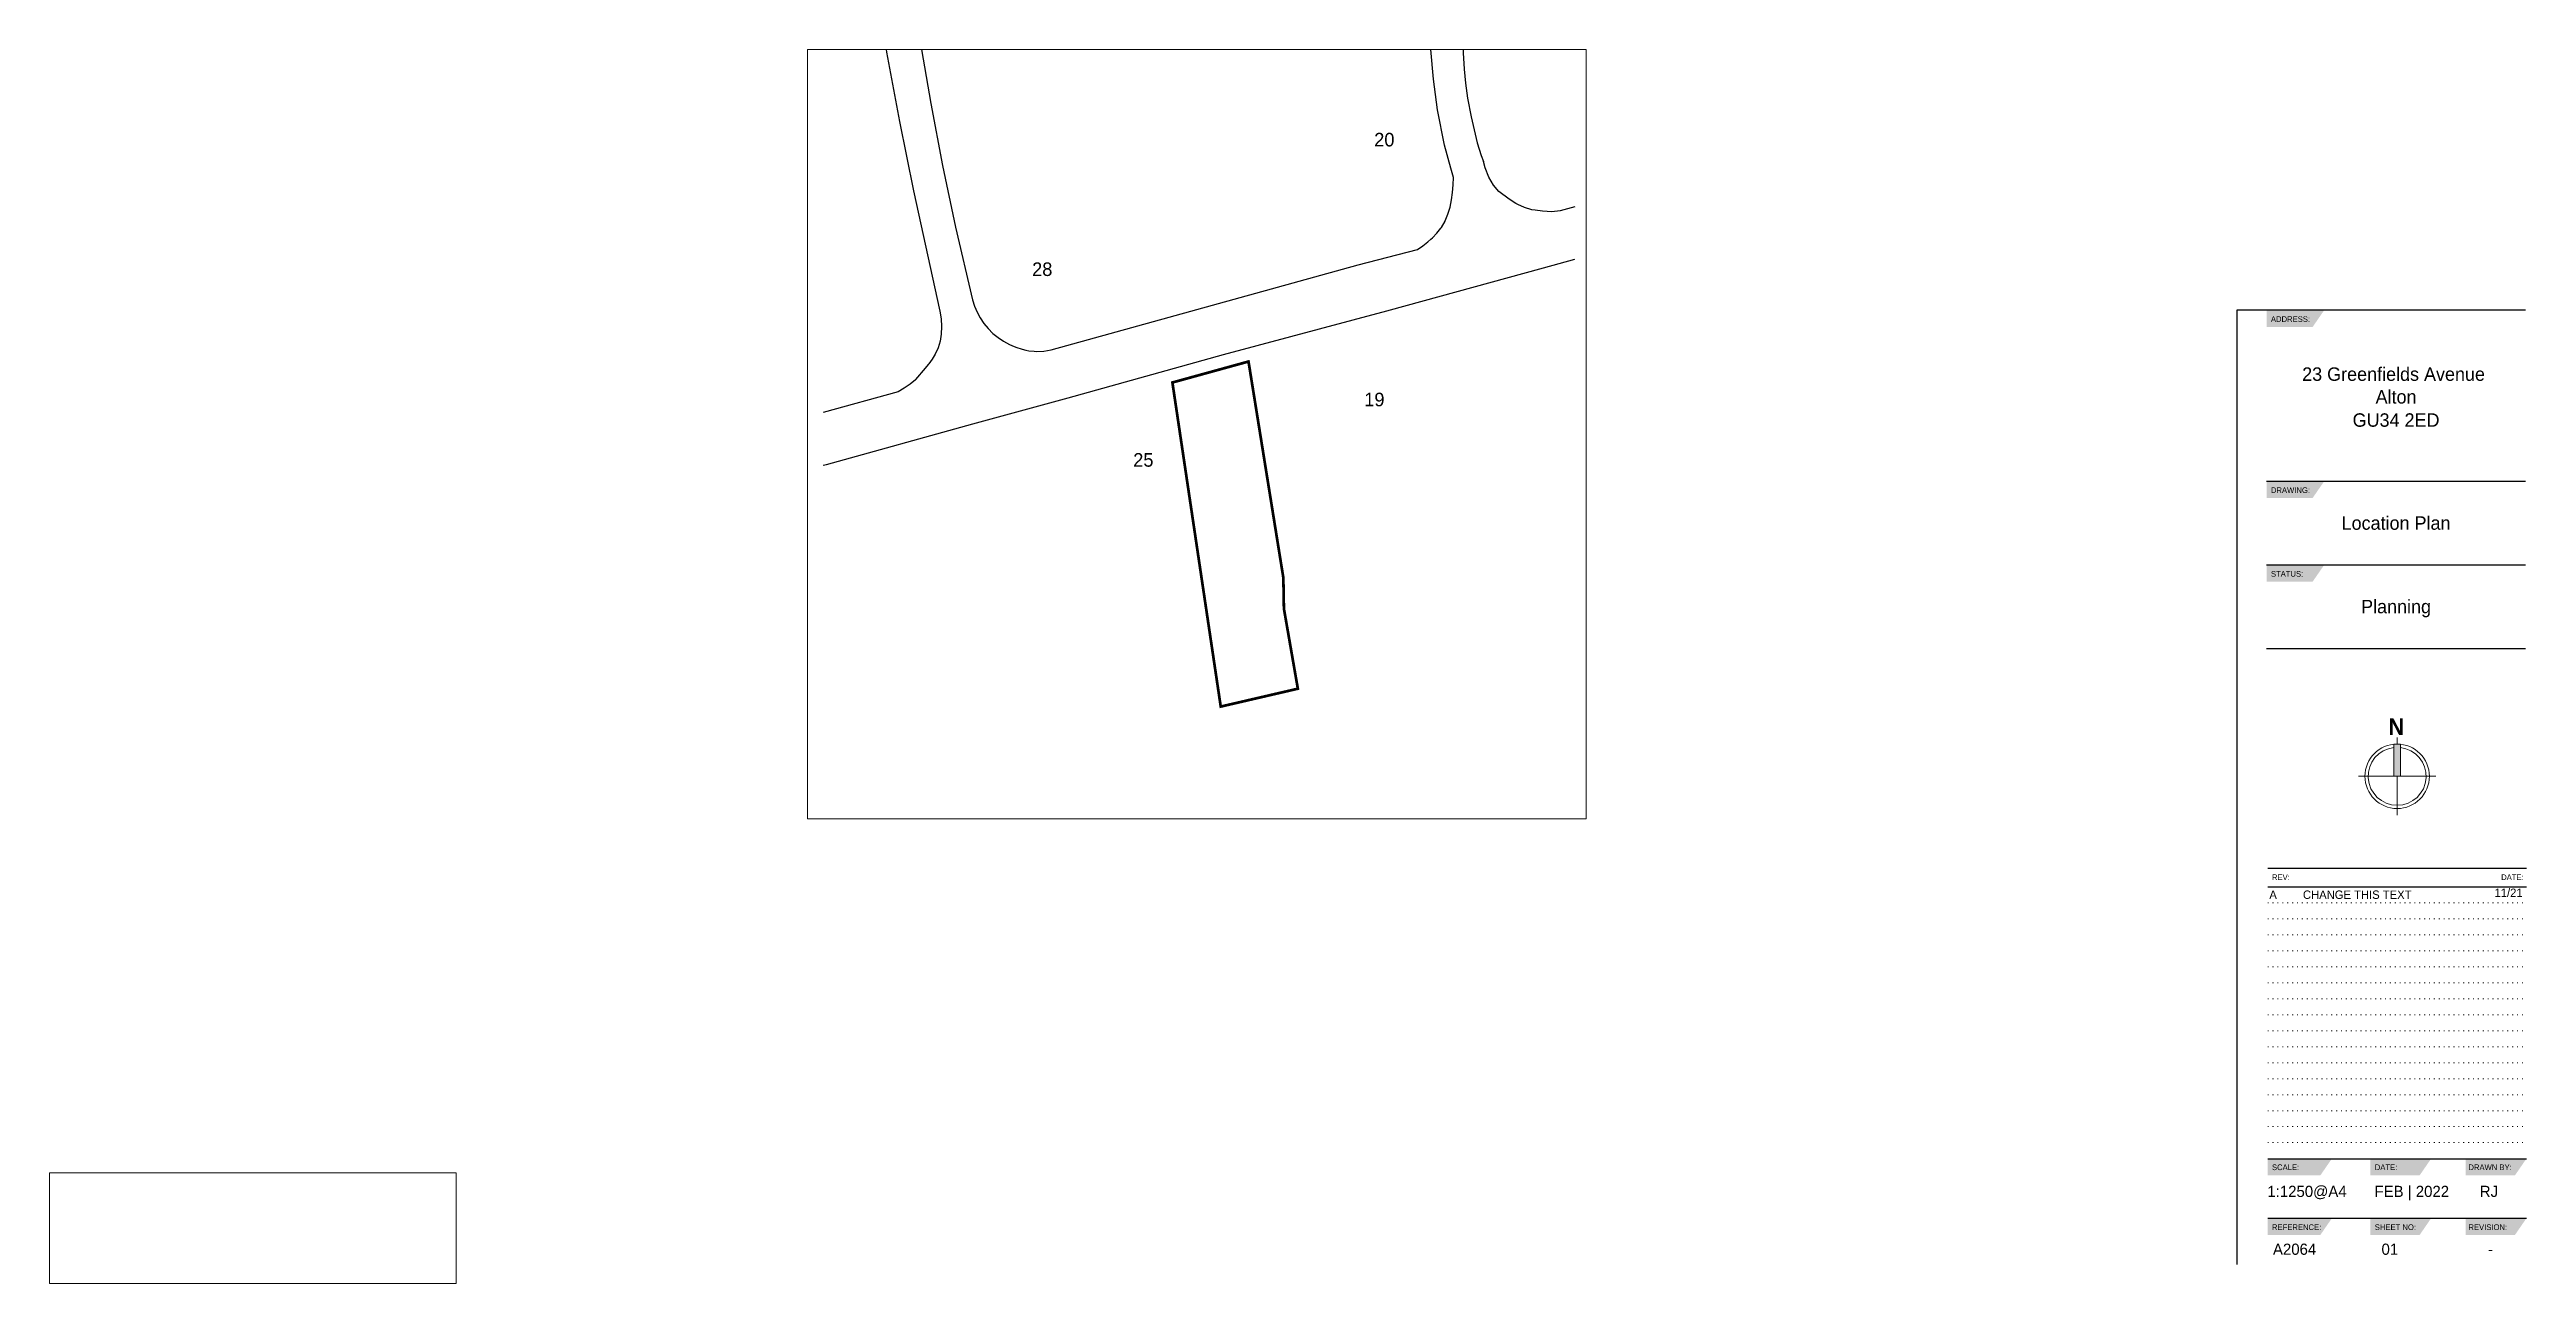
# Paper-space layout '01-Location plan-A4' of a CAD drawing. Header units: millimetres. Extents: x -138 to 154, y 79 to 224.
# The model-space entities are those that its viewports show. They can reach past a viewport. Long polylines and large blocks are cut down to what shows.
import ezdxf
from ezdxf.enums import TextEntityAlignment as Align

# ---------------------------------------------------------------- set-up
doc = ezdxf.new("R2010")
doc.units = ezdxf.units.MM
doc.linetypes.add('DOT', pattern=[6.35, 0, -6.35])
for name, color, linetype in [('2A - Text', 2, 'Continuous'), ('A2  --  Key', 8, 'Continuous'), ('A2  --  Title', 1, 'Continuous'), ('A2  --  Title Sheet', 1, 'Continuous'), ('A2 - 9 (0.05mm)', 9, 'Continuous'), ('A2 - Elevation - Windoors', 2, 'Continuous')]:
    doc.layers.add(name, color=color, linetype=linetype)
doc.layers.add('A2  --  Construction Lines', color=30, linetype='Continuous', plot=False)
doc.layers.add('A2  --  Viewport', color=243, linetype='Continuous', plot=False)
doc.styles.add('A2', font='')
doc.styles.add('A2 Bold', font='')
doc.styles.get("Standard").update_dxf_attribs({"font": ''})
doc.styles.get('A2').set_extended_font_data('Poppins Light')
doc.styles.get('A2 Bold').set_extended_font_data('Poppins SemiBold', bold=True)
doc.styles.get('Standard').set_extended_font_data('Poppins Light')

# ---------------------------------------------------------------- blocks, each defined once
blk = doc.blocks.new('A2 - North Sign')
at = {"layer": 'A2  --  Key', "lineweight": 5}
blk.add_hatch(color=256, dxfattribs=at).paths.add_polyline_path([(0.077, 0.756, 0.051052), (-0.077, 0.756), (-0.077, 0), (0.077, 0)])
for p, q in [((-0.077, 0.756), (-0.077, 0)), ((0, 0.915), (0, 0.76)), ((0.077, 0.756), (0.077, 0)), ((-0.915, 0), (0.915, 0)), ((0, 0), (0, -0.915))]:
    blk.add_line(p, q, dxfattribs=at)
blk.add_circle((0, 0), 0.76, dxfattribs=at)
blk.add_arc((0, 0), 0.683, 96.5105, 83.4895, dxfattribs=at)
at = {"layer": 'A2  --  Key', "lineweight": 5, "style": 'A2 Bold'}
blk.add_text('N', height=0.387, dxfattribs=at).set_placement((-0.207, 0.977))
blk = doc.blocks.new('*U97')
at = {"true_color": 0x8ba285, "transparency": 33554643}
h = blk.add_hatch(color=252, dxfattribs=at)
h.dxf.hatch_style = 1
h.paths.add_polyline_path([(-63, 234.88), (-49.43, 234.88), (-52.14, 230.94), (-63, 230.94)])
h = blk.add_hatch(color=252, dxfattribs=at)
h.dxf.hatch_style = 1
h.paths.add_polyline_path([(-63, 194.55), (-49.43, 194.55), (-52.14, 190.62), (-63, 190.62)])
h = blk.add_hatch(color=252, dxfattribs=at)
h.dxf.hatch_style = 1
h.paths.add_polyline_path([(-63, 174.82), (-49.43, 174.82), (-52.14, 170.89), (-63, 170.89)])
h = blk.add_hatch(color=252, dxfattribs=at)
h.dxf.hatch_style = 1
h.paths.add_polyline_path([(-62.77, 34.82), (-47.62, 34.82), (-50.34, 30.88), (-62.77, 30.88)])
h = blk.add_hatch(color=252, dxfattribs=at)
h.dxf.hatch_style = 1
h.paths.add_polyline_path([(-38.53, 34.82), (-24.22, 34.82), (-26.93, 30.88), (-38.53, 30.88)])
h = blk.add_hatch(color=252, dxfattribs=at)
h.dxf.hatch_style = 1
h.paths.add_polyline_path([(-16.06, 34.82), (-1.75, 34.82), (-4.46, 30.88), (-16.06, 30.88)])
h = blk.add_hatch(color=252, dxfattribs=at)
h.dxf.hatch_style = 1
h.paths.add_polyline_path([(-62.77, 20.77), (-47.62, 20.77), (-50.34, 16.83), (-62.77, 16.83)])
h = blk.add_hatch(color=252, dxfattribs=at)
h.dxf.hatch_style = 1
h.paths.add_polyline_path([(-38.53, 20.77), (-24.22, 20.77), (-26.93, 16.83), (-38.53, 16.83)])
h = blk.add_hatch(color=252, dxfattribs=at)
h.dxf.hatch_style = 1
h.paths.add_polyline_path([(-16.06, 20.77), (-1.75, 20.77), (-4.46, 16.83), (-16.06, 16.83)])
for p, q in [((-63, 194.55), (-2, 194.55)), ((-63, 174.82), (-2, 174.82)), ((-63, 155.1), (-2, 155.1)), ((-62.75, 103.29), (-1.75, 103.29)), ((-62.75, 98.94), (-1.75, 98.94)), ((-62.75, 34.82), (-1.75, 34.82)), ((-62.75, 20.77), (-1.75, 20.77))]:
    blk.add_line(p, q)
at = {"color": 8, "linetype": 'DOT', "lineweight": 5, "ltscale": 0.15}
for p, q in [((-62.75, 95.17), (-1.75, 95.17)), ((-62.75, 91.4), (-1.75, 91.4)), ((-62.75, 87.63), (-1.75, 87.63)), ((-62.75, 83.85), (-1.75, 83.85)), ((-62.75, 80.08), (-1.75, 80.08)), ((-62.75, 76.31), (-1.75, 76.31)), ((-62.75, 72.54), (-1.75, 72.54)), ((-62.75, 68.77), (-1.75, 68.77)), ((-62.75, 65), (-1.75, 65)), ((-62.75, 61.22), (-1.75, 61.22)), ((-62.75, 57.45), (-1.75, 57.45)), ((-62.75, 53.68), (-1.75, 53.68)), ((-62.75, 49.91), (-1.75, 49.91)), ((-62.75, 46.14), (-1.75, 46.14)), ((-62.75, 42.37), (-1.75, 42.37)), ((-62.75, 38.6), (-1.75, 38.6))]:
    blk.add_line(p, q, dxfattribs=at)
blk.add_lwpolyline([(-2, 234.88), (-70, 234.88), (-70, 9.89)])
at = {"layer": 'A2  --  Key', "lineweight": 5, "xscale": 10, "yscale": 10, "zscale": 10}
blk.add_blockref('A2 - North Sign', (-32.23, 124.98), dxfattribs=at)
at = {"layer": 'A2  --  Construction Lines', "char_height": 1.98, "style": 'A2'}
for s, insert, width, attachment_point in [('A^ICHANGE THIS TEXT', (-62.36, 98.05), 55.3028, 1), ('11/21', (-2.65, 98.5), 6.8189, 3)]:
    blk.add_mtext(s, dxfattribs=dict(at, insert=insert, width=width, attachment_point=attachment_point))
at = {"layer": 'A2  --  Title', "color": 1, "char_height": 2.2032, "attachment_point": 1, "style": 'A2'}
for s, insert, width in [('\\pxql;{\\H0.61275x;  ADDRESS:}', (-63, 233.45), 60.9996), ('\\pxql;{\\H0.61275x;  DRAWING:}', (-63, 193.12), 60.9996), ('\\pxql;{\\H0.61275x;  STATUS: }', (-63, 173.39), 60.9996), ('\\pxql;{\\H0.61275x;  REV:}', (-62.75, 101.85), 60.9996), ('\\pxqr;{\\H0.61275x;  DATE:  }', (-62.75, 101.85), 60.3619), ('\\pxql;{\\H0.61275x;  SCALE:}', (-62.75, 33.47), 60.9996), ('\\pxql;{\\H0.61275x;  DATE:}', (-38.51, 33.47), 60.9996), ('\\pxql;{\\H0.61275x;  DRAWN BY:}', (-16.43, 33.47), 60.9996), ('\\pxql;{\\H0.61275x;  REFERENCE:}', (-62.75, 19.34), 60.9996), ('\\pxql,t5;{\\H0.61275x;  SHEET NO:}', (-38.51, 19.34), 60.9996), ('\\pxql;{\\H0.61275x;  REVISION:}', (-16.43, 19.34), 60.9996)]:
    blk.add_mtext(s, dxfattribs=dict(at, insert=insert, width=width))
at = {"layer": 'A2  --  Title Sheet', "color": 1, "style": 'A2'}
for tag, height, p in [('ADDRESS1', 3.17, (-32.5, 218.21)), ('POSTCODE', 3.17, (-32.5, 207.38)), ('ADDRESS2', 3.17, (-32.5, 212.85)), ('PLAN-TYPE', 3.17, (-32.5, 183.1)), ('1:100@A4', 2.64, (-53.49, 25.78)), ('JAN-2022', 2.64, (-28.79, 25.78)), ('XX', 2.64, (-10.6, 25.78)), ('A1234', 2.64, (-56.42, 12.15)), ('01', 2.64, (-33.96, 12.15)), ('-', 2.64, (-10.22, 12.15))]:
    blk.add_attdef(tag, text='', height=height, dxfattribs=at).set_placement(p, align=Align.CENTER)
at = {"layer": 'A2  --  Title Sheet', "color": 10, "style": 'A2'}
blk.add_attdef('PLANNING', text='', height=3.17, dxfattribs=at).set_placement((-32.5, 163.41), align=Align.CENTER)

msp = doc.modelspace()

# ---------------------------------------------------------------- hatches: boundary and pattern name
at = {"layer": 'A2 - 9 (0.05mm)'}
h = msp.add_hatch(color=253, dxfattribs=at)
h.dxf.hatch_style = 1
h.paths.add_polyline_path([(234893.6, 353989.1), (228153.6, 353989.1), (231523.6, 358666.5)])
h.paths.add_polyline_path([(230000.5, 352682.8), (233046.7, 348454.8), (233046.7, 352682.8), (234893.6, 352682.8), (234893.6, 345295.5), (233046.7, 345295.5), (230000.5, 349523.5), (230000.5, 345295.5), (228153.6, 345295.5), (228153.6, 352682.8), (230000.5, 352682.8), (233046.7, 348454.8)])

# ---------------------------------------------------------------- linework, layer by layer
at = {"color": 10, "const_width": 400}
msp.add_lwpolyline([(289052.5, 306532.5), (300236.6, 309616.1), (305358.9, 277830.4), (305438.9, 273299.2), (307489.1, 261530.3), (296157.5, 258902.1)], close=True, dxfattribs=at)
at = {"layer": 'A2 - 9 (0.05mm)', "color": 253}
for points in [[(234893.6, 353989.1), (228153.6, 353989.1), (231523.6, 358666.5)], [(230000.5, 352682.8), (233046.7, 348454.8), (233046.7, 352682.8), (234893.6, 352682.8), (234893.6, 345295.5), (233046.7, 345295.5), (230000.5, 349523.5), (230000.5, 345295.5), (228153.6, 345295.5), (228153.6, 352682.8), (230000.5, 352682.8), (233046.7, 348454.8)]]:
    msp.add_lwpolyline(points, close=True, dxfattribs=at)
at = {"layer": 'A2 - Elevation - Windoors'}
for points in [[(246376.8, 359016.7), (247038.6, 355098.2), (248928.6, 344888.2), (250998.6, 334718.2), (254858.6, 316998.2), (255058.6, 315888.2), (255128.6, 314758.2), (255058.6, 313638.2), (254908.6, 312608.2), (254638.6, 311608.2), (254198.6, 310678.2), (253738.6, 309978.2), (253248.6, 309288.2), (253148.6, 309168.2)], [(251546.3, 359030), (253548.6, 347538.2), (255288.6, 338438.2), (257168.6, 329368.2), (259698.6, 318698.2), (259978.6, 317768.2), (260348.6, 316868.2), (260808.6, 316018.2), (261338.6, 315218.2), (261968.6, 314458.2), (262668.6, 313758.2), (263428.6, 313128.2), (264248.6, 312588.2), (265128.6, 312118.2), (265448.6, 311978.2)], [(329978.6, 338028.2), (329058.6, 341398.2), (328028.6, 346608.2), (327428.6, 351138.2), (326998.6, 355748.2), (327249.9, 359224.4)], [(331999.3, 359236.6), (331898.6, 358378.2), (331768.6, 356898.2), (331798.6, 355008.2), (331908.6, 352608.2), (332148.6, 350528.2), (332418.6, 348328.2), (332948.6, 345578.2), (333848.6, 341738.2), (334408.6, 339908.2), (334748.6, 339028.2)], [(339548.6, 332848.2), (338538.6, 333458.2), (337038.6, 334588.2), (336238.6, 335548.2), (335578.6, 336708.2), (335008.6, 338078.2), (334748.6, 339028.2)], [(329128.6, 330268.2), (329148.6, 330318.2), (329548.6, 331258.2), (329858.6, 332308.2), (330088.6, 333378.2), (330238.6, 334468.2), (330328.6, 335568.2), (330358.6, 336658.2), (329978.6, 338028.2)], [(342378.6, 331848.2), (341898.6, 331918.2), (340818.6, 332238.2), (339798.6, 332698.2), (339548.6, 332848.2)], [(348211.4, 332350.9), (346038.6, 331748.2), (344798.6, 331598.2), (343438.6, 331698.2), (342378.6, 331848.2)], [(327028.6, 327598.2), (327268.6, 327818.2), (327928.6, 328488.2), (328498.6, 329208.2)], [(328498.6, 329208.2), (328598.6, 329328.2), (329128.6, 330268.2)], [(237718.5, 294368), (238198.6, 294498.2), (259738.6, 300438.2), (273728.6, 304298.2), (296578.6, 310638.2), (320548.6, 317048.2), (343608.6, 323378.2), (348211.4, 324666.9)], [(268758.6, 311128.2), (269048.6, 311098.2), (270168.6, 311138.2), (271258.6, 311328.2), (316348.6, 323828.2), (325058.6, 326088.2), (325838.6, 326608.2), (326578.6, 327188.2), (327028.6, 327598.2)], [(265448.6, 311978.2), (266038.6, 311728.2), (266978.6, 311418.2), (267508.6, 311308.2)], [(267508.6, 311308.2), (267948.6, 311208.2), (268758.6, 311128.2)], [(251278.6, 306938.2), (250508.6, 306278.2), (249638.6, 305678.2), (248728.6, 305138.2), (237718.5, 302125.1)], [(253148.6, 309168.2), (252728.6, 308618.2), (251298.6, 306968.2), (251278.6, 306938.2)]]:
    msp.add_lwpolyline(points, dxfattribs=at)

# ---------------------------------------------------------------- texts
at = {"layer": '2A - Text'}
for s, p in [('20', (320198.6, 340628.2)), ('28', (269926.2, 321585.8)), ('19', (318736.3, 302436.8)), ('25', (284781.3, 293556.8))]:
    msp.add_text(s, height=2000, dxfattribs=at).set_placement(p, align=Align.BOTTOM_CENTER)

psp = doc.layouts.new('01-Location plan-A4')

# ---------------------------------------------------------------- block references
ref = psp.add_blockref('*U97', (154.57, 76.58), dxfattribs=dict(xscale=0.4986643977137728, yscale=0.4986643977137728, zscale=0.4986643977137728))
ref.add_attrib('XX', 'RJ', dxfattribs={"layer": 'A2  --  Title Sheet', "color": 1, "height": 1.316, "style": 'A2'}).set_placement((149.29, 89.44), align=Align.CENTER)
ref.add_attrib('-', '-', dxfattribs={"layer": 'A2  --  Title Sheet', "color": 1, "height": 1.32, "style": 'A2'}).set_placement((149.48, 82.64), align=Align.CENTER)
ref.add_attrib('01', '01', dxfattribs={"layer": 'A2  --  Title Sheet', "color": 1, "height": 1.316, "style": 'A2'}).set_placement((137.64, 82.64), align=Align.CENTER)
ref.add_attrib('JAN-2021', 'FEB | 2022', dxfattribs={"layer": 'A2  --  Title Sheet', "color": 1, "height": 1.316}).set_placement((140.22, 89.44), align=Align.CENTER)
ref.add_attrib('A1234', 'A2064', dxfattribs={"layer": 'A2  --  Title Sheet', "color": 1, "height": 1.316, "style": 'A2'}).set_placement((126.44, 82.64), align=Align.CENTER)
ref.add_attrib('1:100@A4', '1:1250@A4', dxfattribs={"layer": 'A2  --  Title Sheet', "color": 1, "height": 1.316, "style": 'A2'}).set_placement((127.9, 89.44), align=Align.CENTER)
ref.add_attrib('PLAN-TYPE', 'Location Plan', dxfattribs={"layer": 'A2  --  Title Sheet', "color": 1, "height": 1.5798, "style": 'A2'}).set_placement((138.37, 167.89), align=Align.CENTER)
ref.add_attrib('PLANNING', 'Planning', dxfattribs={"layer": 'A2  --  Title Sheet', "color": 10, "height": 1.58, "style": 'A2'}).set_placement((138.37, 158.07), align=Align.CENTER)
ref.add_attrib('POSTCODE', 'GU34 2ED', dxfattribs={"layer": 'A2  --  Title Sheet', "color": 1, "height": 1.58, "style": 'A2'}).set_placement((138.37, 180), align=Align.CENTER)
ref.add_attrib('ADDRESS2', 'Alton', dxfattribs={"layer": 'A2  --  Title Sheet', "color": 1, "height": 1.58, "style": 'A2'}).set_placement((138.37, 182.73), align=Align.CENTER)
ref.add_attrib('ADDRESS1', '23 Greenfields Avenue ', dxfattribs={"layer": 'A2  --  Title Sheet', "color": 1, "height": 1.5798, "style": 'A2'}).set_placement((138.37, 185.4), align=Align.CENTER)

# ---------------------------------------------------------------- viewports
at = {"layer": 'A2  --  Viewport', "view_target_point": (35789.47, 24937.82)}
vp = psp.add_viewport(center=(-2.62, 179.13), size=(91.54, 90.4496), view_center_point=(256858.01, 274002.92), view_height=113062.051, dxfattribs=at)
vp.frozen_layers = ['A2  --  Construction Lines']
psp.add_viewport(center=(-113.61, 85.78), size=(47.8, 13.0225), view_center_point=(-78272.51, -21032.63), view_height=16278.1757, status=3, dxfattribs=at)

doc.saveas('drawing.dxf')
